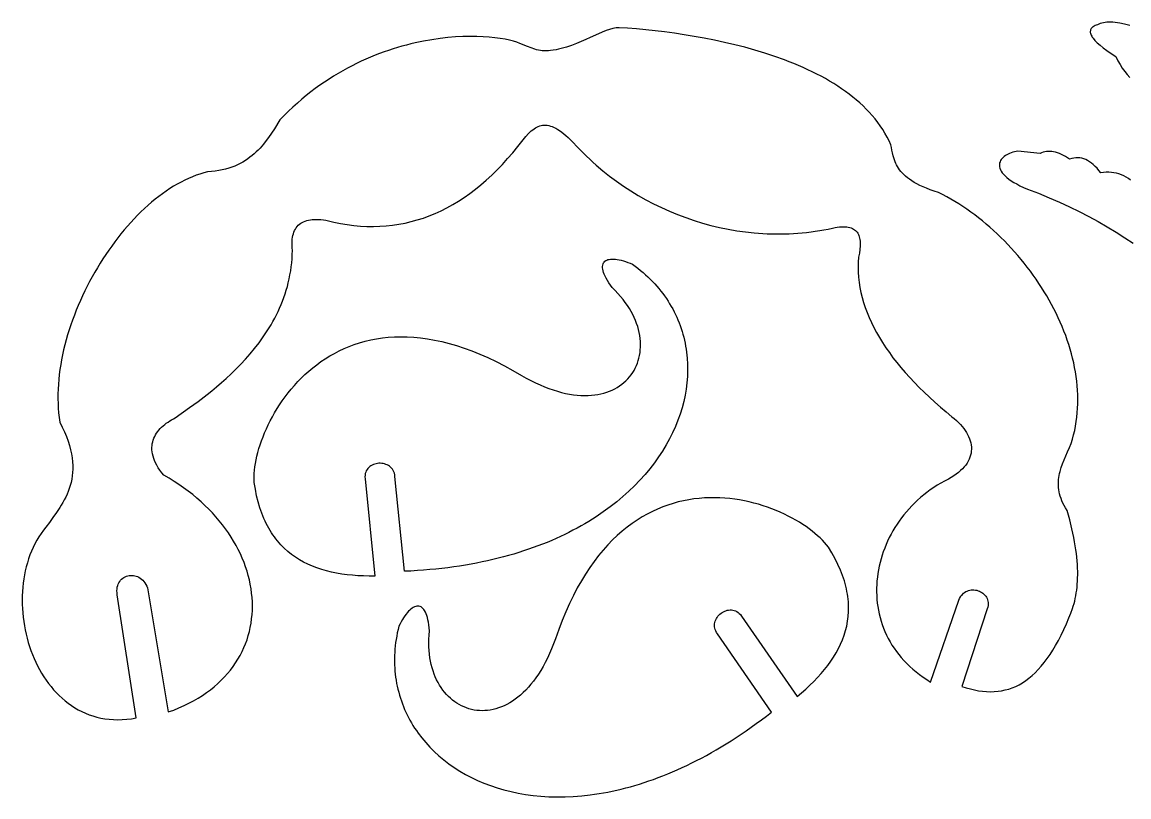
# Model space of a CAD drawing. Extents: x 0 to 1021, y 0 to 380.
# Drawn here: x 3.3 to 234.4, y 14.3 to 176.1 of the extents above; entities that cross this region are included whole.
import ezdxf

# ---------------------------------------------------------------- set-up
doc = ezdxf.new("R2010")
doc.units = 0
doc.layers.add('Layer_1', color=1, linetype='CONTINUOUS')

msp = doc.modelspace()

# ---------------------------------------------------------------- linework, layer by layer
at = {"layer": 'Layer_1'}
for points in [[(234.58, 175.45), (233.49, 175.72), (232.47, 175.93), (231.98, 176.01), (231.51, 176.06), (231.06, 176.1), (230.62, 176.12), (230.2, 176.13), (229.8, 176.11), (229.42, 176.07), (229.06, 176.01), (228.72, 175.93), (228.4, 175.84), (228.1, 175.72), (227.82, 175.58), (227.56, 175.49), (227.33, 175.39), (227.12, 175.28), (226.93, 175.17), (226.77, 175.05), (226.64, 174.92), (226.53, 174.78), (226.44, 174.64), (226.38, 174.49), (226.34, 174.33), (226.32, 174.16), (226.33, 173.99), (226.37, 173.8), (226.43, 173.61), (226.51, 173.42), (226.62, 173.21), (226.75, 173), (226.91, 172.78), (227.29, 172.32), (227.78, 171.83), (228.36, 171.31), (229.04, 170.76), (229.81, 170.17), (230.68, 169.56), (231.65, 168.92), (232.09, 168.07), (232.54, 167.28), (233.02, 166.53), (233.51, 165.83), (234.03, 165.18), (234.57, 164.57)], [(234.76, 143.14), (234.29, 143.46), (233.81, 143.75), (233.33, 144), (232.83, 144.22), (232.32, 144.4), (231.8, 144.54), (231.28, 144.65), (230.74, 144.72), (230.2, 144.75), (229.64, 144.75), (229.08, 144.71), (228.5, 144.63), (228.12, 145.13), (227.74, 145.58), (227.35, 145.99), (226.96, 146.36), (226.57, 146.69), (226.17, 146.97), (225.77, 147.21), (225.37, 147.41), (224.96, 147.57), (224.55, 147.69), (224.14, 147.76), (223.72, 147.79), (223.3, 147.78), (222.88, 147.73), (222.45, 147.64), (222.02, 147.5), (221.57, 147.8), (221.14, 148.06), (220.71, 148.29), (220.29, 148.5), (219.87, 148.68), (219.47, 148.82), (219.07, 148.94), (218.68, 149.03), (218.29, 149.08), (217.92, 149.11), (217.55, 149.11), (217.19, 149.08), (216.84, 149.02), (216.49, 148.93), (216.16, 148.81), (215.83, 148.67), (211.21, 149.16), (210.84, 149.1), (210.49, 149.03), (210.14, 148.94), (209.8, 148.83), (209.47, 148.71), (209.16, 148.57), (208.87, 148.42), (208.6, 148.25), (208.35, 148.07), (208.12, 147.87), (207.91, 147.66), (207.74, 147.44), (207.59, 147.21), (207.48, 146.96), (207.4, 146.71), (207.35, 146.44), (207.35, 146.17), (207.38, 145.88), (207.46, 145.59), (207.58, 145.29), (207.74, 144.98), (207.96, 144.67), (208.22, 144.34), (208.54, 144.02), (208.91, 143.68), (209.34, 143.34), (209.82, 143), (210.37, 142.65), (210.98, 142.31), (211.65, 141.95), (212.4, 141.6), (213.21, 141.24), (215.49, 140.36), (217.71, 139.45), (219.87, 138.51), (221.97, 137.54), (224.02, 136.54), (226.01, 135.51), (227.95, 134.45), (229.85, 133.36), (231.7, 132.24), (233.51, 131.09), (235.29, 129.91)]]:
    msp.add_lwpolyline(points, dxfattribs=at)
for points in [[(11.14, 92.58), (11.66, 91.52), (12.13, 90.51), (12.53, 89.52), (12.88, 88.57), (13.17, 87.65), (13.4, 86.77), (13.59, 85.91), (13.72, 85.08), (13.81, 84.27), (13.86, 83.5), (13.86, 82.75), (13.82, 82.02), (13.75, 81.31), (13.64, 80.63), (13.5, 79.96), (13.32, 79.32), (13.12, 78.69), (12.9, 78.08), (12.64, 77.48), (12.37, 76.9), (12.08, 76.33), (11.77, 75.77), (11.45, 75.23), (11.11, 74.69), (10.41, 73.64), (9.69, 72.62), (8.97, 71.61), (8.25, 70.6), (7.73, 69.95), (7.24, 69.27), (6.78, 68.58), (6.35, 67.86), (5.95, 67.12), (5.57, 66.36), (5.23, 65.59), (4.91, 64.8), (4.63, 64), (4.37, 63.18), (4.13, 62.35), (3.93, 61.5), (3.75, 60.65), (3.61, 59.79), (3.48, 58.92), (3.39, 58.04), (3.32, 57.15), (3.28, 56.27), (3.27, 55.38), (3.28, 54.48), (3.32, 53.59), (3.38, 52.69), (3.47, 51.8), (3.59, 50.91), (3.73, 50.02), (3.9, 49.14), (4.09, 48.27), (4.3, 47.4), (4.55, 46.54), (4.81, 45.69), (5.1, 44.84), (5.42, 44.02), (5.75, 43.2), (6.12, 42.4), (6.5, 41.61), (6.91, 40.84), (7.34, 40.09), (7.8, 39.36), (8.27, 38.65), (8.77, 37.96), (9.3, 37.29), (9.84, 36.64), (10.41, 36.02), (11, 35.43), (11.61, 34.86), (12.24, 34.32), (12.89, 33.81), (13.57, 33.33), (14.27, 32.88), (14.98, 32.47), (15.72, 32.09), (16.48, 31.74), (17.25, 31.43), (18.05, 31.16), (18.87, 30.93), (19.71, 30.73), (20.56, 30.58), (21.44, 30.47), (22.34, 30.41), (23.25, 30.38), (24.18, 30.41), (25.13, 30.48), (26.1, 30.6), (27.09, 30.77), (23.14, 56.5), (23.08, 56.92), (23.07, 57.33), (23.09, 57.71), (23.14, 58.07), (23.22, 58.4), (23.34, 58.72), (23.48, 59.01), (23.64, 59.27), (23.83, 59.52), (24.04, 59.73), (24.27, 59.93), (24.51, 60.09), (24.77, 60.24), (25.04, 60.35), (25.32, 60.44), (25.61, 60.5), (25.9, 60.54), (26.2, 60.54), (26.5, 60.52), (26.8, 60.47), (27.1, 60.39), (27.39, 60.28), (27.67, 60.14), (27.95, 59.97), (28.21, 59.77), (28.46, 59.54), (28.69, 59.28), (28.91, 58.99), (29.11, 58.66), (29.28, 58.3), (29.43, 57.91), (29.55, 57.49), (33.79, 32), (34.92, 32.41), (36.02, 32.86), (37.08, 33.32), (38.09, 33.82), (39.07, 34.34), (40.02, 34.88), (40.92, 35.45), (41.78, 36.04), (42.61, 36.65), (43.4, 37.28), (44.15, 37.94), (44.86, 38.61), (45.53, 39.31), (46.17, 40.02), (46.77, 40.74), (47.33, 41.49), (47.85, 42.25), (48.34, 43.03), (48.79, 43.82), (49.21, 44.62), (49.58, 45.44), (49.92, 46.26), (50.23, 47.1), (50.49, 47.95), (50.72, 48.81), (50.92, 49.68), (51.08, 50.55), (51.2, 51.44), (51.29, 52.33), (51.34, 53.22), (51.36, 54.12), (51.34, 55.03), (51.29, 55.93), (51.2, 56.84), (51.07, 57.76), (50.91, 58.67), (50.72, 59.58), (50.49, 60.49), (50.23, 61.4), (49.93, 62.31), (49.6, 63.22), (49.24, 64.12), (48.84, 65.02), (48.41, 65.91), (47.94, 66.8), (47.44, 67.68), (46.91, 68.55), (46.34, 69.41), (45.74, 70.27), (45.11, 71.11), (44.44, 71.95), (43.74, 72.77), (43.01, 73.58), (42.25, 74.37), (41.45, 75.16), (40.63, 75.92), (39.77, 76.68), (38.88, 77.41), (37.95, 78.13), (37, 78.84), (36.01, 79.52), (34.99, 80.18), (33.94, 80.83), (32.86, 81.45), (32.43, 81.98), (32.04, 82.51), (31.7, 83.02), (31.4, 83.53), (31.14, 84.02), (30.92, 84.51), (30.74, 84.99), (30.6, 85.45), (30.49, 85.91), (30.42, 86.36), (30.38, 86.79), (30.37, 87.22), (30.39, 87.64), (30.45, 88.04), (30.53, 88.44), (30.65, 88.82), (30.78, 89.2), (30.95, 89.56), (31.14, 89.91), (31.35, 90.25), (31.58, 90.58), (31.84, 90.9), (32.11, 91.21), (32.4, 91.5), (32.71, 91.78), (33.04, 92.06), (33.38, 92.32), (33.73, 92.56), (34.1, 92.8), (34.48, 93.02), (34.86, 93.24), (35.26, 93.44), (38.24, 95.59), (40, 96.89), (41.89, 98.34), (42.87, 99.12), (43.87, 99.94), (44.88, 100.8), (45.89, 101.7), (46.91, 102.63), (47.92, 103.61), (48.92, 104.63), (49.91, 105.69), (50.88, 106.79), (51.82, 107.93), (52.74, 109.11), (53.62, 110.34), (54.47, 111.6), (54.87, 112.25), (55.27, 112.91), (55.65, 113.58), (56.02, 114.27), (56.37, 114.96), (56.71, 115.66), (57.04, 116.38), (57.35, 117.1), (57.65, 117.84), (57.92, 118.59), (58.18, 119.34), (58.43, 120.11), (58.65, 120.89), (58.85, 121.69), (59.04, 122.49), (59.2, 123.3), (59.35, 124.13), (59.47, 124.97), (59.57, 125.82), (59.64, 126.68), (59.69, 127.55), (59.72, 128.43), (59.67, 128.94), (59.64, 129.42), (59.63, 129.89), (59.64, 130.34), (59.68, 130.76), (59.73, 131.17), (59.81, 131.56), (59.91, 131.92), (60.03, 132.27), (60.17, 132.59), (60.33, 132.89), (60.51, 133.18), (60.71, 133.44), (60.94, 133.68), (61.18, 133.9), (61.45, 134.1), (61.73, 134.27), (62.04, 134.43), (62.36, 134.57), (62.71, 134.68), (63.07, 134.77), (63.46, 134.84), (63.86, 134.89), (64.28, 134.92), (64.73, 134.92), (65.19, 134.9), (65.67, 134.86), (66.17, 134.8), (66.69, 134.72), (67.23, 134.61), (67.79, 134.49), (68.36, 134.33), (69.77, 134.05), (71.16, 133.82), (72.55, 133.65), (73.92, 133.53), (75.28, 133.46), (76.64, 133.44), (77.98, 133.47), (79.31, 133.56), (80.62, 133.7), (81.93, 133.9), (83.23, 134.14), (84.51, 134.44), (85.78, 134.79), (87.05, 135.2), (88.3, 135.66), (89.54, 136.17), (90.77, 136.73), (91.99, 137.34), (93.19, 138.01), (94.39, 138.73), (95.57, 139.51), (96.75, 140.34), (97.91, 141.22), (99.06, 142.15), (100.2, 143.13), (101.33, 144.17), (102.45, 145.26), (103.56, 146.4), (104.65, 147.6), (105.74, 148.85), (106.81, 150.15), (107.87, 151.51), (108.46, 152.22), (109.03, 152.85), (109.32, 153.14), (109.6, 153.4), (109.89, 153.64), (110.18, 153.85), (110.47, 154.04), (110.76, 154.2), (111.06, 154.34), (111.36, 154.45), (111.66, 154.53), (111.97, 154.59), (112.29, 154.62), (112.61, 154.61), (112.94, 154.58), (113.28, 154.52), (113.63, 154.42), (113.98, 154.29), (114.35, 154.13), (114.73, 153.94), (115.12, 153.71), (115.52, 153.45), (115.94, 153.15), (116.37, 152.82), (116.81, 152.44), (117.27, 152.04), (117.74, 151.59), (118.23, 151.1), (119.27, 150.01), (119.88, 149.36), (120.51, 148.72), (121.15, 148.09), (121.8, 147.46), (122.46, 146.85), (123.13, 146.25), (124.5, 145.08), (125.91, 143.96), (127.37, 142.88), (128.86, 141.84), (130.38, 140.85), (131.94, 139.91), (133.52, 139.01), (135.14, 138.16), (136.78, 137.37), (138.45, 136.62), (140.15, 135.92), (141.86, 135.28), (143.59, 134.69), (145.35, 134.15), (147.11, 133.66), (148.9, 133.24), (150.69, 132.86), (152.5, 132.55), (154.31, 132.29), (156.13, 132.09), (157.05, 132.01), (157.96, 131.95), (158.87, 131.91), (159.79, 131.87), (160.7, 131.86), (161.62, 131.86), (162.53, 131.87), (163.45, 131.9), (164.36, 131.95), (165.27, 132.01), (166.19, 132.09), (167.1, 132.18), (168.01, 132.29), (168.91, 132.42), (169.82, 132.56), (170.72, 132.72), (171.62, 132.9), (172.52, 133.09), (173.02, 133.19), (173.49, 133.27), (173.93, 133.33), (174.35, 133.37), (174.75, 133.38), (175.12, 133.37), (175.47, 133.34), (175.8, 133.3), (176.1, 133.23), (176.38, 133.14), (176.64, 133.03), (176.88, 132.9), (177.1, 132.76), (177.3, 132.59), (177.48, 132.41), (177.64, 132.21), (177.78, 132), (177.9, 131.77), (178.01, 131.52), (178.09, 131.25), (178.16, 130.97), (178.22, 130.68), (178.25, 130.37), (178.28, 130.05), (178.27, 129.36), (178.21, 128.62), (178.1, 127.83), (177.93, 127), (177.86, 125.95), (177.84, 124.91), (177.87, 123.86), (177.94, 122.81), (178.06, 121.76), (178.22, 120.71), (178.43, 119.66), (178.68, 118.61), (178.98, 117.56), (179.33, 116.51), (179.72, 115.46), (180.15, 114.41), (180.62, 113.35), (181.14, 112.3), (181.7, 111.25), (182.3, 110.21), (182.95, 109.16), (183.64, 108.11), (184.37, 107.07), (185.13, 106.02), (185.95, 104.98), (186.8, 103.94), (187.69, 102.9), (188.62, 101.87), (189.59, 100.83), (190.6, 99.8), (191.64, 98.78), (192.73, 97.75), (193.86, 96.73), (195.02, 95.71), (196.22, 94.7), (197.45, 93.69), (197.93, 93.29), (198.38, 92.89), (198.81, 92.48), (199.2, 92.07), (199.57, 91.65), (199.9, 91.23), (200.2, 90.81), (200.48, 90.38), (200.72, 89.95), (200.93, 89.52), (201.11, 89.09), (201.25, 88.65), (201.36, 88.22), (201.44, 87.79), (201.49, 87.35), (201.5, 86.92), (201.48, 86.49), (201.42, 86.07), (201.32, 85.64), (201.19, 85.22), (201.03, 84.81), (200.82, 84.4), (200.59, 83.99), (200.31, 83.59), (199.99, 83.19), (199.64, 82.81), (199.25, 82.43), (198.82, 82.06), (198.35, 81.69), (197.83, 81.34), (197.28, 80.99), (196.69, 80.66), (195.9, 80.24), (195.13, 79.81), (194.37, 79.36), (193.64, 78.88), (192.92, 78.39), (192.23, 77.88), (191.56, 77.35), (190.9, 76.81), (190.27, 76.24), (189.66, 75.66), (189.07, 75.07), (188.5, 74.46), (187.95, 73.84), (187.42, 73.2), (186.92, 72.55), (186.44, 71.89), (185.97, 71.21), (185.54, 70.53), (185.12, 69.84), (184.73, 69.13), (184.36, 68.42), (184.01, 67.7), (183.69, 66.97), (183.39, 66.23), (183.11, 65.49), (182.86, 64.74), (182.63, 63.98), (182.43, 63.23), (182.25, 62.46), (182.09, 61.7), (181.96, 60.93), (181.86, 60.16), (181.78, 59.39), (181.73, 58.61), (181.7, 57.84), (181.7, 57.07), (181.72, 56.3), (181.77, 55.53), (181.85, 54.76), (181.95, 54), (182.08, 53.24), (182.24, 52.48), (182.43, 51.73), (182.64, 50.99), (182.88, 50.25), (183.15, 49.52), (183.45, 48.79), (183.77, 48.08), (184.12, 47.37), (184.51, 46.67), (184.92, 45.98), (185.36, 45.31), (185.83, 44.64), (186.33, 43.99), (186.86, 43.35), (187.41, 42.72), (188, 42.11), (188.62, 41.51), (189.27, 40.92), (189.95, 40.36), (190.66, 39.8), (191.4, 39.27), (192.18, 38.75), (192.98, 38.25), (198.89, 55.33), (199.04, 55.69), (199.21, 56.02), (199.4, 56.31), (199.61, 56.57), (199.84, 56.79), (200.09, 56.98), (200.35, 57.14), (200.61, 57.27), (200.89, 57.38), (201.17, 57.45), (201.46, 57.5), (201.75, 57.52), (202.04, 57.51), (202.33, 57.48), (202.61, 57.42), (202.89, 57.34), (203.16, 57.24), (203.42, 57.11), (203.67, 56.97), (203.9, 56.8), (204.11, 56.62), (204.31, 56.41), (204.49, 56.19), (204.64, 55.95), (204.77, 55.7), (204.88, 55.43), (204.95, 55.15), (204.99, 54.85), (205, 54.54), (204.98, 54.22), (204.92, 53.88), (204.82, 53.54), (199.52, 37.32), (200.42, 37.04), (201.3, 36.8), (202.16, 36.6), (203.01, 36.44), (203.85, 36.33), (204.67, 36.26), (205.48, 36.23), (206.27, 36.25), (207.06, 36.32), (207.82, 36.43), (208.58, 36.59), (209.32, 36.79), (210.05, 37.05), (210.76, 37.35), (211.47, 37.7), (212.16, 38.1), (212.84, 38.55), (213.52, 39.05), (214.18, 39.6), (214.82, 40.2), (215.46, 40.86), (216.09, 41.57), (216.71, 42.33), (217.32, 43.15), (217.92, 44.02), (218.51, 44.94), (219.09, 45.92), (219.66, 46.96), (220.22, 48.06), (220.78, 49.21), (221.33, 50.42), (221.87, 51.69), (222.27, 52.62), (222.62, 53.61), (222.78, 54.12), (222.93, 54.64), (223.07, 55.18), (223.19, 55.73), (223.31, 56.29), (223.4, 56.87), (223.49, 57.47), (223.56, 58.07), (223.62, 58.7), (223.66, 59.34), (223.69, 60), (223.7, 60.67), (223.7, 61.36), (223.68, 62.07), (223.64, 62.8), (223.59, 63.55), (223.51, 64.31), (223.43, 65.09), (223.32, 65.9), (223.2, 66.72), (223.05, 67.57), (222.89, 68.43), (222.51, 70.23), (222.04, 72.11), (221.5, 74.09), (221.17, 74.62), (220.89, 75.13), (220.63, 75.63), (220.41, 76.12), (220.22, 76.6), (220.06, 77.07), (219.93, 77.54), (219.83, 77.99), (219.75, 78.44), (219.69, 78.88), (219.66, 79.32), (219.66, 79.75), (219.67, 80.17), (219.7, 80.59), (219.75, 81.01), (219.82, 81.42), (219.91, 81.83), (220.01, 82.24), (220.25, 83.06), (220.54, 83.87), (220.87, 84.69), (221.59, 86.36), (221.96, 87.23), (222.33, 88.12), (222.61, 89.01), (222.85, 89.91), (223.07, 90.82), (223.25, 91.74), (223.4, 92.66), (223.53, 93.58), (223.62, 94.51), (223.69, 95.45), (223.73, 96.39), (223.74, 97.33), (223.72, 98.28), (223.68, 99.22), (223.6, 100.17), (223.51, 101.13), (223.38, 102.08), (223.24, 103.03), (223.06, 103.99), (222.87, 104.94), (222.64, 105.89), (222.4, 106.85), (222.13, 107.8), (221.84, 108.75), (221.53, 109.69), (221.19, 110.64), (220.83, 111.57), (220.45, 112.51), (220.06, 113.44), (219.64, 114.37), (219.2, 115.29), (218.74, 116.2), (218.26, 117.11), (217.76, 118.02), (217.25, 118.91), (216.72, 119.8), (216.17, 120.68), (215.6, 121.55), (215.02, 122.41), (214.42, 123.26), (213.81, 124.1), (213.18, 124.93), (212.53, 125.75), (211.88, 126.56), (211.2, 127.36), (210.52, 128.15), (209.82, 128.92), (209.11, 129.68), (208.38, 130.42), (207.65, 131.15), (206.9, 131.87), (206.14, 132.57), (205.37, 133.26), (204.59, 133.93), (203.8, 134.58), (203.01, 135.22), (202.2, 135.84), (201.39, 136.44), (200.56, 137.02), (199.73, 137.58), (198.89, 138.13), (198.05, 138.65), (197.2, 139.16), (196.34, 139.64), (195.48, 140.1), (194.61, 140.54), (193.73, 140.82), (192.9, 141.11), (192.13, 141.41), (191.42, 141.71), (190.75, 142.02), (190.14, 142.33), (189.57, 142.65), (189.05, 142.97), (188.57, 143.3), (188.14, 143.62), (187.74, 143.95), (187.38, 144.29), (187.05, 144.62), (186.76, 144.95), (186.5, 145.29), (186.26, 145.62), (186.06, 145.95), (185.87, 146.28), (185.71, 146.61), (185.57, 146.94), (185.34, 147.59), (185.17, 148.21), (185.03, 148.82), (184.92, 149.4), (184.8, 149.96), (184.68, 150.48), (184.3, 151.3), (183.89, 152.11), (183.45, 152.9), (182.98, 153.68), (182.47, 154.43), (181.94, 155.17), (181.38, 155.89), (180.8, 156.6), (180.18, 157.28), (179.54, 157.96), (178.88, 158.61), (178.19, 159.25), (177.47, 159.88), (176.74, 160.48), (175.98, 161.08), (175.2, 161.65), (174.4, 162.22), (173.58, 162.76), (172.74, 163.3), (171.88, 163.82), (171, 164.32), (170.11, 164.81), (169.2, 165.28), (168.28, 165.75), (167.34, 166.19), (166.39, 166.63), (165.43, 167.05), (164.45, 167.46), (163.47, 167.85), (162.47, 168.24), (160.45, 168.96), (158.39, 169.64), (156.31, 170.27), (154.21, 170.86), (152.1, 171.4), (149.97, 171.9), (147.85, 172.35), (145.73, 172.77), (143.62, 173.15), (141.54, 173.49), (139.47, 173.79), (137.43, 174.07), (135.43, 174.3), (133.48, 174.51), (131.57, 174.69), (129.71, 174.84), (127.92, 174.96), (127.62, 174.95), (127.3, 174.93), (126.98, 174.88), (126.64, 174.81), (125.94, 174.61), (125.2, 174.35), (124.42, 174.04), (123.61, 173.69), (121.87, 172.89), (120.95, 172.47), (119.99, 172.06), (119.01, 171.65), (117.99, 171.27), (116.94, 170.92), (115.86, 170.62), (115.31, 170.49), (114.76, 170.37), (114.19, 170.27), (113.62, 170.19), (113.17, 170.15), (112.73, 170.13), (112.3, 170.13), (111.89, 170.16), (111.49, 170.21), (111.09, 170.28), (110.7, 170.37), (110.32, 170.47), (109.56, 170.72), (108.79, 171.02), (107.18, 171.69), (106.57, 171.92), (105.85, 172.14), (105.03, 172.35), (104.12, 172.54), (103.1, 172.71), (102, 172.86), (100.82, 172.98), (99.55, 173.06), (98.21, 173.12), (96.8, 173.13), (95.32, 173.1), (93.78, 173.02), (92.19, 172.89), (90.54, 172.7), (88.84, 172.46), (87.1, 172.15), (85.32, 171.78), (84.42, 171.57), (83.51, 171.34), (82.59, 171.09), (81.66, 170.83), (80.73, 170.54), (79.8, 170.23), (78.85, 169.91), (77.91, 169.56), (76.96, 169.19), (76, 168.8), (75.04, 168.39), (74.09, 167.95), (73.12, 167.49), (72.16, 167.01), (71.2, 166.51), (70.24, 165.97), (69.28, 165.42), (68.31, 164.84), (67.36, 164.23), (66.4, 163.59), (65.45, 162.93), (64.49, 162.24), (63.55, 161.53), (62.61, 160.78), (61.67, 160.01), (60.74, 159.2), (59.82, 158.37), (58.9, 157.51), (57.99, 156.61), (57.09, 155.68), (55.95, 153.83), (55.35, 152.9), (54.72, 151.99), (54.05, 151.09), (53.7, 150.66), (53.34, 150.23), (52.96, 149.81), (52.57, 149.4), (52.17, 149), (51.75, 148.61), (51.31, 148.24), (50.85, 147.88), (50.38, 147.53), (49.88, 147.2), (49.36, 146.89), (48.82, 146.6), (48.26, 146.32), (47.68, 146.06), (47.06, 145.83), (46.43, 145.61), (45.76, 145.42), (45.07, 145.25), (44.35, 145.11), (43.6, 144.99), (42.82, 144.89), (42, 144.83), (41.21, 144.63), (40.41, 144.39), (39.62, 144.12), (38.82, 143.82), (38.03, 143.48), (37.24, 143.11), (36.45, 142.71), (35.67, 142.29), (34.89, 141.83), (34.11, 141.34), (33.34, 140.82), (32.57, 140.28), (31.81, 139.71), (31.05, 139.11), (30.3, 138.49), (29.56, 137.85), (28.82, 137.18), (28.09, 136.49), (27.37, 135.77), (26.66, 135.04), (25.96, 134.28), (25.27, 133.51), (24.58, 132.71), (23.91, 131.9), (23.25, 131.06), (22.6, 130.22), (21.97, 129.35), (21.34, 128.47), (20.73, 127.57), (20.13, 126.66), (19.55, 125.74), (18.98, 124.8), (18.42, 123.86), (17.88, 122.9), (17.36, 121.93), (16.85, 120.95), (16.36, 119.96), (15.88, 118.96), (15.43, 117.96), (14.99, 116.95), (14.57, 115.93), (14.17, 114.91), (13.79, 113.88), (13.43, 112.85), (13.09, 111.82), (12.77, 110.79), (12.47, 109.75), (12.19, 108.71), (11.94, 107.67), (11.71, 106.63), (11.5, 105.6), (11.32, 104.56), (11.16, 103.53), (11.02, 102.5), (10.91, 101.48), (10.83, 100.46), (10.77, 99.45), (10.74, 98.44), (10.74, 97.44), (10.76, 96.45), (10.81, 95.47), (10.89, 94.49), (11, 93.53), (11.14, 92.58)], [(83.13, 61.39), (81.11, 81.19), (81.07, 81.54), (81, 81.87), (80.9, 82.17), (80.77, 82.45), (80.61, 82.7), (80.43, 82.93), (80.22, 83.14), (80, 83.32), (79.75, 83.48), (79.5, 83.62), (79.23, 83.73), (78.95, 83.82), (78.66, 83.89), (78.36, 83.93), (78.07, 83.95), (77.77, 83.95), (77.48, 83.92), (77.18, 83.87), (76.9, 83.8), (76.62, 83.7), (76.36, 83.58), (76.11, 83.44), (75.87, 83.27), (75.66, 83.08), (75.46, 82.87), (75.29, 82.64), (75.14, 82.38), (75.02, 82.1), (74.93, 81.79), (74.87, 81.46), (74.85, 81.11), (74.87, 80.74), (76.95, 60.39), (75.75, 60.39), (74.56, 60.41), (73.4, 60.47), (72.25, 60.55), (71.12, 60.67), (70.02, 60.81), (68.93, 61), (67.87, 61.21), (66.83, 61.46), (65.82, 61.75), (64.83, 62.08), (63.87, 62.45), (62.94, 62.86), (62.04, 63.31), (61.16, 63.8), (60.32, 64.34), (59.51, 64.92), (58.73, 65.55), (57.98, 66.23), (57.27, 66.95), (56.93, 67.33), (56.59, 67.73), (56.27, 68.14), (55.95, 68.56), (55.65, 68.99), (55.35, 69.44), (55.06, 69.9), (54.78, 70.37), (54.51, 70.86), (54.26, 71.37), (54.01, 71.88), (53.77, 72.41), (53.54, 72.96), (53.32, 73.52), (52.92, 74.68), (52.56, 75.9), (52.24, 77.19), (51.97, 78.53), (51.74, 79.94), (51.72, 80.55), (51.72, 81.18), (51.75, 81.83), (51.81, 82.51), (51.89, 83.22), (52, 83.94), (52.14, 84.69), (52.31, 85.45), (52.51, 86.23), (52.73, 87.03), (52.98, 87.83), (53.26, 88.65), (53.57, 89.48), (53.9, 90.31), (54.27, 91.15), (54.66, 91.99), (55.08, 92.84), (55.53, 93.68), (56, 94.53), (56.51, 95.37), (57.04, 96.2), (57.6, 97.03), (58.19, 97.85), (58.81, 98.66), (59.46, 99.46), (60.13, 100.24), (60.84, 101.01), (61.57, 101.76), (62.33, 102.49), (63.12, 103.2), (63.94, 103.89), (64.79, 104.55), (65.67, 105.19), (66.58, 105.8), (67.51, 106.38), (68.48, 106.92), (69.47, 107.44), (70.5, 107.92), (71.55, 108.36), (72.63, 108.77), (73.74, 109.13), (74.88, 109.45), (76.06, 109.73), (77.26, 109.96), (78.49, 110.15), (79.74, 110.28), (81.03, 110.37), (82.35, 110.4), (83.7, 110.38), (85.08, 110.3), (86.49, 110.16), (87.93, 109.97), (89.39, 109.71), (90.89, 109.39), (92.42, 109), (93.98, 108.55), (95.57, 108.03), (97.19, 107.44), (98.84, 106.77), (100.52, 106.04), (102.23, 105.22), (103.97, 104.33), (105.74, 103.37), (107.54, 102.32), (108.54, 101.75), (109.52, 101.23), (110.48, 100.76), (111.43, 100.32), (112.36, 99.93), (113.28, 99.58), (114.18, 99.27), (115.06, 98.99), (115.92, 98.76), (116.77, 98.56), (117.59, 98.4), (118.4, 98.27), (119.19, 98.18), (119.96, 98.13), (120.71, 98.11), (121.44, 98.11), (122.15, 98.16), (122.84, 98.23), (123.5, 98.33), (124.15, 98.46), (124.77, 98.62), (125.37, 98.81), (125.95, 99.02), (126.51, 99.26), (127.05, 99.53), (127.56, 99.82), (128.04, 100.13), (128.51, 100.46), (128.95, 100.82), (129.36, 101.2), (129.75, 101.6), (130.11, 102.01), (130.45, 102.45), (130.77, 102.9), (131.05, 103.37), (131.31, 103.86), (131.55, 104.36), (131.75, 104.88), (131.93, 105.41), (132.08, 105.95), (132.2, 106.5), (132.3, 107.07), (132.36, 107.64), (132.4, 108.23), (132.41, 108.82), (132.38, 109.42), (132.33, 110.03), (132.25, 110.65), (132.13, 111.27), (131.99, 111.89), (131.81, 112.52), (131.6, 113.15), (131.36, 113.78), (131.09, 114.42), (130.78, 115.05), (130.44, 115.69), (130.07, 116.32), (129.67, 116.95), (129.23, 117.58), (128.75, 118.2), (128.25, 118.82), (127.7, 119.44), (127.12, 120.05), (126.51, 120.65), (126.13, 121.18), (125.79, 121.68), (125.49, 122.16), (125.24, 122.61), (125.02, 123.04), (124.84, 123.45), (124.7, 123.83), (124.6, 124.18), (124.53, 124.51), (124.49, 124.82), (124.49, 125.1), (124.53, 125.36), (124.59, 125.6), (124.69, 125.81), (124.82, 125.99), (124.98, 126.15), (125.16, 126.29), (125.37, 126.41), (125.61, 126.5), (125.88, 126.56), (126.17, 126.6), (126.48, 126.62), (126.82, 126.62), (127.18, 126.59), (127.56, 126.54), (127.96, 126.46), (128.38, 126.37), (128.82, 126.24), (129.27, 126.1), (129.75, 125.93), (130.23, 125.74), (130.74, 125.53), (131.31, 125.11), (131.87, 124.69), (132.41, 124.25), (132.94, 123.81), (133.46, 123.36), (133.96, 122.89), (134.44, 122.42), (134.91, 121.95), (135.37, 121.46), (135.81, 120.97), (136.24, 120.46), (136.65, 119.95), (137.05, 119.44), (137.43, 118.91), (137.8, 118.38), (138.15, 117.84), (138.49, 117.3), (138.82, 116.74), (139.13, 116.19), (139.42, 115.62), (139.7, 115.05), (139.97, 114.48), (140.22, 113.9), (140.46, 113.31), (140.68, 112.72), (140.89, 112.12), (141.08, 111.52), (141.26, 110.92), (141.42, 110.31), (141.57, 109.69), (141.7, 109.07), (141.82, 108.45), (141.93, 107.83), (142.01, 107.2), (142.09, 106.57), (142.15, 105.93), (142.22, 104.66), (142.24, 103.37), (142.19, 102.08), (142.09, 100.78), (141.93, 99.47), (141.71, 98.16), (141.42, 96.86), (141.08, 95.55), (140.68, 94.24), (140.22, 92.94), (139.7, 91.64), (139.11, 90.34), (138.47, 89.06), (137.77, 87.78), (137.01, 86.52), (136.19, 85.27), (135.3, 84.03), (134.36, 82.81), (133.36, 81.6), (132.29, 80.42), (131.17, 79.25), (129.98, 78.11), (128.73, 76.99), (127.43, 75.9), (126.06, 74.83), (124.63, 73.79), (123.14, 72.78), (122.37, 72.29), (121.59, 71.8), (120.79, 71.33), (119.98, 70.86), (119.15, 70.4), (118.3, 69.95), (117.44, 69.51), (116.57, 69.08), (115.68, 68.65), (114.77, 68.24), (113.85, 67.84), (112.91, 67.44), (111.96, 67.06), (110.99, 66.69), (110.01, 66.33), (109.01, 65.98), (108, 65.64), (106.97, 65.31), (105.92, 64.99), (104.86, 64.68), (103.79, 64.39), (102.7, 64.11), (101.59, 63.84), (100.47, 63.58), (99.33, 63.34), (98.18, 63.1), (97.01, 62.89), (95.83, 62.68), (94.63, 62.49), (93.41, 62.31), (92.18, 62.14), (90.94, 61.99), (89.67, 61.86), (88.4, 61.73), (87.1, 61.62), (85.8, 61.53), (84.47, 61.45), (83.13, 61.39)], [(159.76, 31.96), (148.46, 48.34), (148.26, 48.63), (148.11, 48.93), (147.99, 49.22), (147.91, 49.52), (147.86, 49.82), (147.85, 50.11), (147.88, 50.4), (147.93, 50.69), (148.01, 50.97), (148.12, 51.24), (148.25, 51.5), (148.4, 51.75), (148.58, 51.99), (148.77, 52.21), (148.99, 52.42), (149.22, 52.61), (149.46, 52.78), (149.71, 52.93), (149.98, 53.06), (150.25, 53.16), (150.53, 53.24), (150.81, 53.3), (151.1, 53.32), (151.39, 53.32), (151.67, 53.29), (151.96, 53.22), (152.24, 53.12), (152.51, 52.98), (152.78, 52.81), (153.03, 52.59), (153.28, 52.34), (153.51, 52.04), (165.12, 35.2), (166.04, 35.98), (166.92, 36.77), (167.77, 37.57), (168.59, 38.38), (169.38, 39.19), (170.12, 40.02), (170.83, 40.87), (171.5, 41.72), (172.12, 42.58), (172.71, 43.46), (173.24, 44.35), (173.74, 45.25), (174.18, 46.17), (174.58, 47.09), (174.92, 48.04), (175.22, 48.99), (175.46, 49.96), (175.64, 50.95), (175.77, 51.95), (175.84, 52.96), (175.86, 53.47), (175.85, 53.99), (175.84, 54.51), (175.81, 55.04), (175.76, 55.57), (175.69, 56.1), (175.61, 56.64), (175.52, 57.18), (175.4, 57.73), (175.28, 58.28), (175.13, 58.83), (174.97, 59.39), (174.79, 59.95), (174.59, 60.52), (174.14, 61.66), (173.63, 62.83), (173.03, 64.01), (172.37, 65.22), (171.63, 66.44), (171.26, 66.91), (170.85, 67.39), (170.4, 67.87), (169.91, 68.35), (169.39, 68.83), (168.83, 69.31), (168.24, 69.79), (167.62, 70.26), (166.97, 70.73), (166.28, 71.19), (165.57, 71.64), (164.83, 72.08), (164.06, 72.51), (163.26, 72.93), (162.44, 73.33), (161.6, 73.72), (160.73, 74.09), (159.84, 74.44), (158.93, 74.77), (158, 75.09), (157.05, 75.38), (156.09, 75.64), (155.11, 75.88), (154.11, 76.1), (153.1, 76.29), (152.08, 76.45), (151.04, 76.57), (150, 76.67), (148.94, 76.73), (147.88, 76.76), (146.81, 76.75), (145.74, 76.71), (144.65, 76.62), (143.57, 76.5), (142.48, 76.33), (141.39, 76.12), (140.3, 75.87), (139.21, 75.57), (138.12, 75.22), (137.04, 74.83), (135.95, 74.39), (134.88, 73.89), (133.8, 73.34), (132.74, 72.74), (131.68, 72.09), (130.64, 71.37), (129.6, 70.6), (128.58, 69.77), (127.56, 68.88), (126.57, 67.93), (125.58, 66.91), (124.61, 65.83), (123.66, 64.68), (122.73, 63.46), (121.82, 62.18), (120.92, 60.82), (120.05, 59.4), (119.2, 57.9), (118.38, 56.32), (117.58, 54.67), (116.8, 52.94), (116.05, 51.14), (115.33, 49.25), (114.64, 47.28), (114.25, 46.21), (113.84, 45.18), (113.42, 44.19), (112.97, 43.24), (112.52, 42.34), (112.05, 41.48), (111.57, 40.66), (111.08, 39.88), (110.57, 39.14), (110.06, 38.44), (109.53, 37.78), (109, 37.16), (108.45, 36.58), (107.91, 36.04), (107.35, 35.54), (106.79, 35.07), (106.22, 34.64), (105.65, 34.25), (105.08, 33.9), (104.5, 33.58), (103.92, 33.3), (103.34, 33.05), (102.76, 32.84), (102.18, 32.66), (101.6, 32.51), (101.03, 32.4), (100.45, 32.32), (99.88, 32.28), (99.32, 32.26), (98.76, 32.28), (98.2, 32.33), (97.65, 32.41), (97.11, 32.53), (96.58, 32.67), (96.06, 32.84), (95.55, 33.04), (95.04, 33.27), (94.55, 33.53), (94.07, 33.82), (93.61, 34.13), (93.15, 34.48), (92.71, 34.85), (92.29, 35.24), (91.88, 35.66), (91.49, 36.11), (91.12, 36.58), (90.77, 37.08), (90.43, 37.6), (90.12, 38.15), (89.82, 38.72), (89.55, 39.31), (89.3, 39.93), (89.07, 40.57), (88.87, 41.23), (88.69, 41.91), (88.54, 42.61), (88.41, 43.33), (88.31, 44.08), (88.24, 44.84), (88.19, 45.62), (88.18, 46.42), (88.19, 47.24), (88.24, 48.08), (88.31, 48.94), (88.26, 49.59), (88.19, 50.19), (88.11, 50.75), (88.01, 51.26), (87.9, 51.73), (87.77, 52.15), (87.63, 52.53), (87.48, 52.87), (87.32, 53.17), (87.14, 53.42), (86.96, 53.64), (86.77, 53.81), (86.57, 53.95), (86.36, 54.04), (86.14, 54.1), (85.91, 54.12), (85.68, 54.11), (85.45, 54.06), (85.21, 53.97), (84.96, 53.85), (84.71, 53.69), (84.46, 53.5), (84.21, 53.28), (83.95, 53.03), (83.7, 52.74), (83.44, 52.42), (83.18, 52.08), (82.93, 51.7), (82.68, 51.29), (82.43, 50.86), (82.18, 50.4), (81.93, 49.91), (81.77, 49.22), (81.62, 48.54), (81.49, 47.85), (81.37, 47.17), (81.27, 46.5), (81.19, 45.82), (81.13, 45.15), (81.08, 44.48), (81.05, 43.81), (81.03, 43.15), (81.03, 42.49), (81.05, 41.83), (81.08, 41.18), (81.13, 40.53), (81.19, 39.89), (81.27, 39.25), (81.37, 38.62), (81.48, 37.98), (81.6, 37.36), (81.74, 36.74), (81.9, 36.12), (82.07, 35.51), (82.26, 34.91), (82.46, 34.31), (82.67, 33.71), (82.9, 33.12), (83.14, 32.54), (83.4, 31.97), (83.67, 31.4), (83.96, 30.83), (84.26, 30.28), (84.57, 29.73), (84.89, 29.18), (85.23, 28.65), (85.59, 28.12), (85.95, 27.6), (86.72, 26.58), (87.55, 25.59), (88.42, 24.63), (89.34, 23.71), (90.31, 22.82), (91.33, 21.97), (92.39, 21.16), (93.5, 20.38), (94.65, 19.65), (95.85, 18.95), (97.09, 18.3), (98.37, 17.69), (99.69, 17.13), (101.06, 16.62), (102.46, 16.15), (103.89, 15.73), (105.37, 15.36), (106.88, 15.04), (108.42, 14.77), (110, 14.56), (111.61, 14.41), (113.26, 14.3), (114.93, 14.26), (116.64, 14.28), (118.37, 14.35), (120.13, 14.49), (121.92, 14.68), (122.82, 14.81), (123.74, 14.95), (124.65, 15.1), (125.58, 15.27), (126.5, 15.46), (127.44, 15.67), (128.38, 15.89), (129.33, 16.13), (130.28, 16.38), (131.24, 16.66), (132.2, 16.95), (133.17, 17.25), (134.14, 17.58), (135.12, 17.92), (136.1, 18.29), (137.09, 18.67), (138.08, 19.06), (139.08, 19.48), (140.08, 19.92), (141.08, 20.37), (142.09, 20.85), (143.11, 21.34), (144.12, 21.85), (145.14, 22.38), (146.17, 22.93), (147.2, 23.5), (148.23, 24.1), (149.26, 24.71), (150.3, 25.34), (151.34, 25.99), (152.38, 26.66), (153.43, 27.35), (154.48, 28.07), (155.53, 28.8), (156.59, 29.56), (157.64, 30.34), (158.7, 31.14), (159.76, 31.96)]]:
    msp.add_lwpolyline(points, close=True, dxfattribs=at)

doc.saveas('drawing.dxf')
